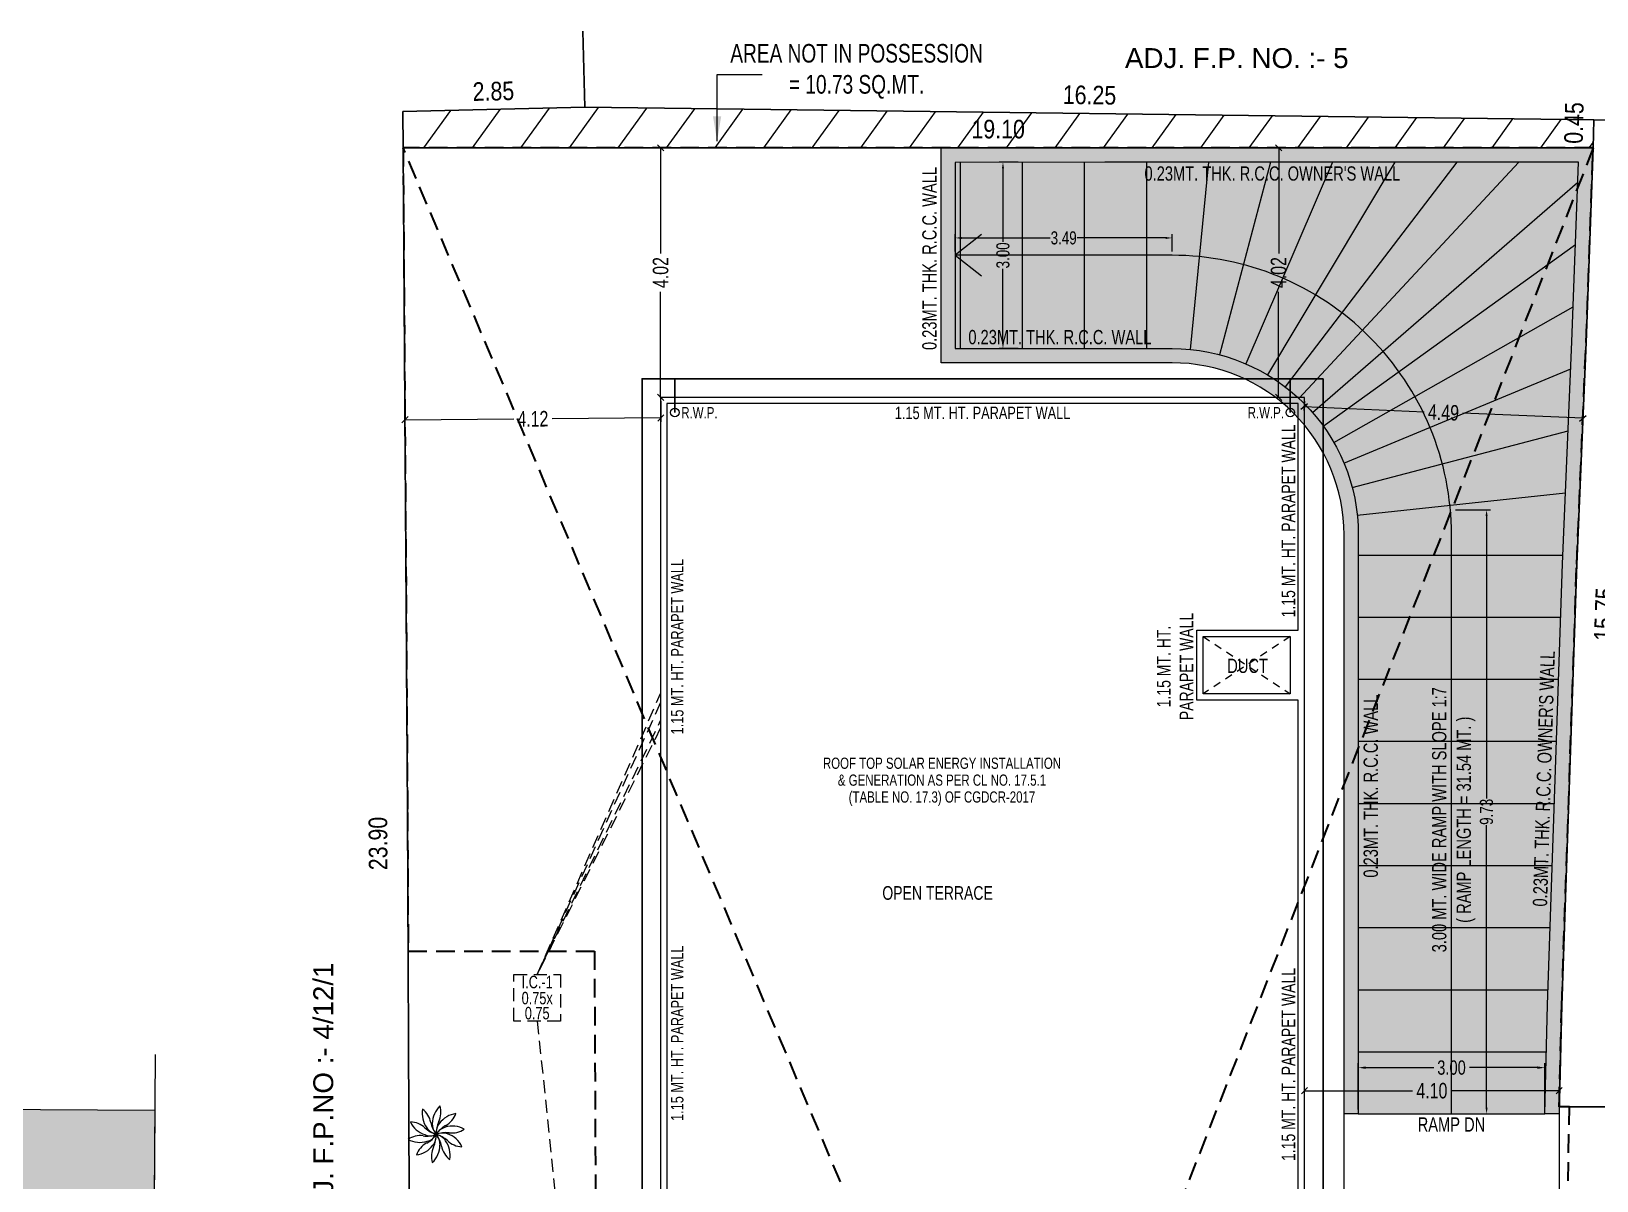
# Model space of a CAD drawing. Header units: millimetres. Extents: x 49 to 419, y 19 to 121.
# Drawn here: x 92.82 to 118.02, y 73.74 to 92.25 of the extents above; entities that cross this region are included whole.
import ezdxf
from ezdxf.enums import TextEntityAlignment as Align

# ---------------------------------------------------------------- set-up
doc = ezdxf.new("R2010")
doc.units = ezdxf.units.MM
doc.header["$MEASUREMENT"] = 0
doc.header["$PDMODE"] = 32
doc.header["$PDSIZE"] = 0.3
doc.linetypes.add('HIDDEN', pattern=[0.375, 0.25, -0.125])
for name, color, linetype, lineweight in [('A_BUILT UP', 1, 'Continuous', 35), ('A_DRAINGE', 1, 'Continuous', 40), ('F.P.LINE', 1, 'Continuous', 30), ('g-r.c.c', 5, 'Continuous', 30), ('K ENVIRONMENTAL MANAGEMENT', 5, 'Continuous', 5)]:
    doc.layers.add(name, color=color, linetype=linetype, lineweight=lineweight)
for name, color, linetype in [('A_DUCT', 2, 'HIDDEN'), ('A_MARGIN', 7, 'Continuous'), ('A_PARAPET', 4, 'Continuous'), ('A_RAMP', 7, 'Continuous'), ('A_ROAD', 73, 'Continuous'), ('A_TEXT', 7, 'Continuous'), ('A_TREE', 3, 'Continuous'), ('A_Wall', 7, 'Continuous'), ('F.P.NO.', 1, 'Continuous'), ('K DIM IN TO IN', 7, 'Continuous')]:
    doc.layers.add(name, color=color, linetype=linetype)
doc.styles.add('AAAAA', font='arial.ttf', dxfattribs={"width": 0.7})
doc.styles.add('ARIAL', font='arial.ttf')
doc.styles.add('Dinesh', font='swisscl.ttf')
doc.styles.add('ROMAND', font='swissc.ttf')
doc.styles.add('SWISS', font='swisscl.ttf')
doc.dimstyles.new('Dim', dxfattribs={"dimtxt": 0.21, "dimasz": 0.1, "dimexe": 0.0625, "dimexo": 0.0625, "dimgap": 9e-05, "dimtad": 0, "dimtoh": 1, "dimzin": 0, "dimdsep": 46, "dimtxsty": 'Dinesh', "dimcen": 0, "dimclrd": 256, "dimclre": 256, "dimclrt": 256, "dimadec": 0, "dimazin": 0, "dimtfac": 1, "dimtofl": 0, "dimtmove": 0, "dimatfit": 3, "dimfxl": 0, "dimtolj": 1, "dimtzin": 0, "dimlwd": -1, "dimarcsym": 1})
doc.dimstyles.new('PARKING', dxfattribs={"dimtxt": 0.5, "dimasz": 0.12, "dimexe": 0.1, "dimexo": 0, "dimgap": 0.1, "dimtad": 0, "dimzin": 0, "dimdsep": 46, "dimtxsty": 'AAAAA', "dimblk1": 'OBLIQUE', "dimblk2": 'OBLIQUE', "dimsah": 1, "dimcen": 0, "dimdle": 0.1, "dimse1": 1, "dimse2": 1, "dimsd1": 1, "dimsd2": 1, "dimclrd": 7, "dimclre": 7, "dimclrt": 7, "dimadec": 0, "dimazin": 0, "dimtfac": 1, "dimtix": 1, "dimtofl": 0, "dimtmove": 2, "dimatfit": 3, "dimldrblk": 'OBLIQUE', "dimfxl": 0.1, "dimtolj": 1, "dimtzin": 0, "dimarcsym": 0})
doc.dimstyles.new('S-100', dxfattribs={"dimtxt": 0.23, "dimasz": 0.12, "dimexe": 0.1, "dimexo": 0, "dimgap": 0.1, "dimtad": 0, "dimzin": 0, "dimdsep": 46, "dimtxsty": 'ROMAND', "dimblk1": 'OBLIQUE', "dimblk2": 'OBLIQUE', "dimsah": 1, "dimcen": 0, "dimdle": 0.1, "dimclrd": 7, "dimclre": 7, "dimclrt": 7, "dimadec": 0, "dimazin": 0, "dimtfac": 1, "dimtix": 1, "dimtofl": 0, "dimtmove": 2, "dimatfit": 3, "dimldrblk": 'OBLIQUE', "dimfxl": 0.1, "dimtolj": 1, "dimtzin": 0, "dimarcsym": 0})

# ---------------------------------------------------------------- blocks, each defined once
blk = doc.blocks.new('*D319')
at = {"layer": 'A_RAMP', "color": 7, "lineweight": -2, "transparency": 16777216}
for p, q in [((114.184, 74.888), (114.184, 75.632)), ((117.187, 74.888), (117.187, 75.632)), ((114.304, 75.562), (115.398, 75.562)), ((117.067, 75.562), (115.972, 75.562))]:
    blk.add_line(p, q, dxfattribs=at)
at = {"layer": 'A_RAMP', "color": 7, "transparency": 16777216}
for points in [[(114.304, 75.582), (114.304, 75.542), (114.184, 75.562)], [(117.067, 75.582), (117.067, 75.542), (117.187, 75.562)]]:
    blk.add_solid(points, dxfattribs=at)
at = {"layer": 'Defpoints', "color": 0, "transparency": 16777216}
for p in [(114.184, 75.562), (114.184, 74.818), (117.187, 74.818)]:
    blk.add_point(p, dxfattribs=at)
at = {"layer": 'A_RAMP', "color": 7, "transparency": 16777216, "insert": (115.685, 75.562), "char_height": 0.23, "attachment_point": 5, "style": 'Dinesh'}
blk.add_mtext('\\A1;3.00', dxfattribs=at)
blk = doc.blocks.new('_OBLIQUE')
at = {"color": 0, "linetype": 'ByBlock'}
blk.add_line((-0.5, -0.5), (0.5, 0.5), dxfattribs=at)
blk = doc.blocks.new('*D326')
at = {"layer": 'A_MARGIN', "lineweight": -2, "transparency": 16777216}
for p, q in [((98.83, 86.267), (98.833, 85.936)), ((102.951, 86.294), (102.953, 85.963))]:
    blk.add_line(p, q, dxfattribs=at)
at = {"layer": 'A_MARGIN', "transparency": 16777216}
for p, q in [((98.832, 85.998), (100.584, 86.01)), ((102.953, 86.026), (101.201, 86.014))]:
    blk.add_line(p, q, dxfattribs=at)
at = {"layer": 'Defpoints', "color": 0, "transparency": 16777216}
for p in [(98.83, 86.33), (102.95, 86.357), (98.832, 85.998)]:
    blk.add_point(p, dxfattribs=at)
at = {"layer": 'A_MARGIN', "transparency": 16777216, "xscale": 0.1, "yscale": 0.1, "zscale": 0.1}
for p, rotation in [((98.832, 85.998), 180.3809509495533), ((102.953, 86.026), 0.3809509495533536)]:
    blk.add_blockref('_OBLIQUE', p, dxfattribs=dict(at, rotation=rotation))
at = {"layer": 'A_MARGIN', "transparency": 16777216, "insert": (100.892, 86.012), "char_height": 0.25, "attachment_point": 5, "rotation": 0.381, "style": 'Dinesh'}
blk.add_mtext('\\A1;4.12', dxfattribs=at)
blk = doc.blocks.new('*D327')
at = {"layer": 'A_MARGIN', "lineweight": -2, "transparency": 16777216}
for p, q in [((113.256, 90.377), (112.839, 90.377)), ((113.255, 86.357), (112.839, 86.357))]:
    blk.add_line(p, q, dxfattribs=at)
at = {"layer": 'A_MARGIN', "transparency": 16777216}
for p, q in [((112.902, 90.377), (112.902, 88.676)), ((112.901, 86.357), (112.901, 88.058))]:
    blk.add_line(p, q, dxfattribs=at)
at = {"layer": 'Defpoints', "color": 0, "transparency": 16777216}
for p in [(112.902, 90.377), (113.318, 90.377), (113.318, 86.357)]:
    blk.add_point(p, dxfattribs=at)
at = {"layer": 'A_MARGIN', "transparency": 16777216, "xscale": 0.1, "yscale": 0.1, "zscale": 0.1}
for p, rotation in [((112.902, 90.377), 89.99233236811835), ((112.901, 86.357), 269.9923323681184)]:
    blk.add_blockref('_OBLIQUE', p, dxfattribs=dict(at, rotation=rotation))
at = {"layer": 'A_MARGIN', "transparency": 16777216, "insert": (112.901, 88.367), "char_height": 0.25, "attachment_point": 5, "rotation": 89.9923, "style": 'Dinesh'}
blk.add_mtext('\\A1;4.02', dxfattribs=at)
blk = doc.blocks.new('*D308')
at = {"layer": 'A_MARGIN', "lineweight": -2, "transparency": 16777216}
for p, q in [((113.315, 86.295), (113.309, 86.146)), ((117.804, 86.106), (117.798, 85.957))]:
    blk.add_line(p, q, dxfattribs=at)
at = {"layer": 'A_MARGIN', "transparency": 16777216}
for p, q in [((113.312, 86.208), (115.247, 86.127)), ((117.8, 86.02), (115.865, 86.101))]:
    blk.add_line(p, q, dxfattribs=at)
at = {"layer": 'Defpoints', "color": 0, "transparency": 16777216}
for p in [(113.318, 86.357), (117.8, 86.02), (117.806, 86.168)]:
    blk.add_point(p, dxfattribs=at)
at = {"layer": 'A_MARGIN', "transparency": 16777216, "xscale": 0.1, "yscale": 0.1, "zscale": 0.1}
for p, rotation in [((113.312, 86.208), 177.5944335352835), ((117.8, 86.02), 357.5944335352835)]:
    blk.add_blockref('_OBLIQUE', p, dxfattribs=dict(at, rotation=rotation))
at = {"layer": 'A_MARGIN', "transparency": 16777216, "insert": (115.556, 86.114), "char_height": 0.25, "attachment_point": 5, "rotation": 357.5944, "style": 'Dinesh'}
blk.add_mtext('\\A1;4.49', dxfattribs=at)
blk = doc.blocks.new('*D309')
at = {"layer": 'A_MARGIN', "lineweight": -2, "transparency": 16777216}
for p, q in [((113.318, 74.995), (113.318, 75.253)), ((117.419, 74.995), (117.419, 75.253))]:
    blk.add_line(p, q, dxfattribs=at)
at = {"layer": 'A_MARGIN', "transparency": 16777216}
for p, q in [((113.318, 75.19), (115.059, 75.19)), ((117.419, 75.19), (115.678, 75.19))]:
    blk.add_line(p, q, dxfattribs=at)
at = {"layer": 'Defpoints', "color": 0, "transparency": 16777216}
for p in [(113.318, 75.19), (113.318, 74.933), (117.419, 74.933)]:
    blk.add_point(p, dxfattribs=at)
at = {"layer": 'A_MARGIN', "transparency": 16777216, "xscale": 0.1, "yscale": 0.1, "zscale": 0.1, "rotation": 180}
blk.add_blockref('_OBLIQUE', (113.318, 75.19), dxfattribs=at)
at = {"layer": 'A_MARGIN', "transparency": 16777216, "xscale": 0.1, "yscale": 0.1, "zscale": 0.1}
blk.add_blockref('_OBLIQUE', (117.419, 75.19), dxfattribs=at)
at = {"layer": 'A_MARGIN', "transparency": 16777216, "insert": (115.369, 75.19), "char_height": 0.25, "attachment_point": 5, "style": 'Dinesh'}
blk.add_mtext('\\A1;4.10', dxfattribs=at)
blk = doc.blocks.new('*D329')
at = {"layer": 'Defpoints', "color": 0, "transparency": 16777216}
for p in [(101.732, 91.325), (101.728, 91.029), (117.977, 90.827)]:
    blk.add_point(p, dxfattribs=at)
at = {"layer": 'K DIM IN TO IN', "color": 7, "lineweight": -3, "transparency": 16777216, "insert": (109.856, 91.225), "char_height": 0.3, "attachment_point": 5, "rotation": 359.2892, "style": 'ROMAND'}
blk.add_mtext('\\A1;16.25', dxfattribs=at)
blk = doc.blocks.new('*D330')
at = {"layer": 'Defpoints', "color": 0, "transparency": 16777216}
for p in [(101.721, 91.322), (101.728, 91.029), (98.8, 90.959)]:
    blk.add_point(p, dxfattribs=at)
at = {"layer": 'K DIM IN TO IN', "color": 7, "lineweight": -3, "transparency": 16777216, "insert": (100.257, 91.287), "char_height": 0.3, "attachment_point": 5, "rotation": 1.3585, "style": 'ROMAND'}
blk.add_mtext('\\A1;2.85', dxfattribs=at)
blk = doc.blocks.new('*D331')
at = {"layer": 'Defpoints', "color": 0, "transparency": 16777216}
for p in [(117.967, 90.676), (98.803, 90.375), (117.967, 90.376)]:
    blk.add_point(p, dxfattribs=at)
at = {"layer": 'K DIM IN TO IN', "color": 7, "lineweight": -3, "transparency": 16777216, "insert": (108.385, 90.676), "char_height": 0.3, "attachment_point": 5, "rotation": 0.0018, "style": 'ROMAND'}
blk.add_mtext('\\A1;19.10', dxfattribs=at)
blk = doc.blocks.new('*D310')
at = {"layer": 'Defpoints', "color": 0, "transparency": 16777216}
for p in [(117.659, 90.835), (117.977, 90.827), (117.967, 90.376)]:
    blk.add_point(p, dxfattribs=at)
at = {"layer": 'K DIM IN TO IN', "color": 7, "lineweight": -3, "transparency": 16777216, "insert": (117.658, 90.777), "char_height": 0.3, "attachment_point": 5, "rotation": 88.6874, "style": 'ROMAND'}
blk.add_mtext('\\A1;0.45', dxfattribs=at)
blk = doc.blocks.new('*D311')
at = {"layer": 'Defpoints', "color": 0, "transparency": 16777216}
for p in [(98.338, 90.957), (98.8, 90.959), (98.928, 67.389)]:
    blk.add_point(p, dxfattribs=at)
at = {"layer": 'K DIM IN TO IN', "color": 7, "lineweight": -3, "transparency": 16777216, "insert": (98.401, 79.172), "char_height": 0.3, "attachment_point": 5, "rotation": 90.3109, "style": 'ROMAND'}
blk.add_mtext('\\A1;23.90', dxfattribs=at)
blk = doc.blocks.new('*D316')
at = {"layer": 'Defpoints', "color": 0, "transparency": 16777216}
for p in [(117.42, 75.416), (117.419, 74.933), (120.583, 74.93)]:
    blk.add_point(p, dxfattribs=at)
at = {"layer": 'K DIM IN TO IN', "color": 7, "lineweight": -3, "transparency": 16777216, "insert": (119.002, 75.415), "char_height": 0.3, "attachment_point": 5, "rotation": 359.9441, "style": 'ROMAND'}
blk.add_mtext('\\A1;3.30', dxfattribs=at)
blk = doc.blocks.new('*D317')
at = {"layer": 'Defpoints', "color": 0, "transparency": 16777216}
for p in [(117.977, 90.827), (118.423, 90.812), (117.419, 74.933)]:
    blk.add_point(p, dxfattribs=at)
at = {"layer": 'K DIM IN TO IN', "color": 7, "lineweight": -3, "transparency": 16777216, "insert": (118.144, 82.865), "char_height": 0.3, "attachment_point": 5, "rotation": 87.9909, "style": 'ROMAND'}
blk.add_mtext('\\A1;15.75', dxfattribs=at)
blk = doc.blocks.new('TR1')
at = {"layer": 'A_TREE', "color": 3}
for centre, major_axis, ratio, start_param, end_param in [((0.164, 0.331), (-0.275, 0.275), 1, 0.593429, 1.408456), ((-0.437, 0.125), (0.252, 0.252), 1, 5.678939, 6.405426), ((0.327, 0.171), (0.275, 0.275), 1, 1.535907, 2.350934), ((-0.28, 0.358), (-0.252, 0.252), 1, 3.479825, 4.206311), ((0.366, -0.054), (-0.275, 0.275), 1, -0.663208, 0.151819), ((-0.016, 0.454), (-0.252, 0.252), 1, 2.851506, 3.577993), ((-0.062, 0.364), (-0.275, 0.275), 1, 1.221748, 2.036774), ((-0.427, -0.156), (0.252, 0.252), 1, 0.024073, 0.750559), ((-0.159, 0.459), (-0.057, 0.486), 0.873487, 2.895567, 3.387619), ((-0.097, 0.171), (-0.139, 0.139), 1, 1.897512, 2.87092), ((0.141, 0.465), (0.343, 0.343), 1, 3.19977, 3.631619), ((-0.398, 0.278), (-0.333, 0.36), 0.832217, 2.883887, 3.399298), ((0.022, 0.196), (-0.186, 0.128), 0.843066, 1.151175, 1.990417), ((-0.179, 0.082), (0.139, 0.139), 1, 4.096627, 5.070035), ((0.387, 0.293), (-0.343, 0.343), 1, 1.000655, 1.432504), ((0.133, 0.145), (-0.076, 0.213), 0.843066, 1.151175, 1.990418), ((-0.193, -0.039), (0.062, 0.212), 0.867457, 4.282055, 5.142723), ((-0.485, -0.009), (-0.343, 0.343), 1, 3.513929, 3.945778), ((0.193, 0.039), (0.062, 0.212), 0.867457, 1.140463, 2.00113), ((0.485, 0.009), (-0.343, 0.343), 1, 0.372336, 0.804186), ((0.398, -0.278), (-0.343, 0.343), 1, -0.255982, 0.175867), ((0.179, -0.082), (0.17, 0.131), 0.894922, 1.128525, 2.013068), ((0.159, -0.459), (0.343, 0.343), 1, 0.686496, 1.118345), ((0.097, -0.171), (0.226, 0.006), 0.843066, 1.151175, 1.990417), ((-0.141, -0.465), (0.343, 0.343), 1, 0.058177, 0.490026), ((-0.387, -0.293), (0.343, 0.343), 1, 5.713044, 6.144893), ((-0.022, -0.196), (-0.186, 0.128), 0.843066, 4.292768, 5.13201), ((-0.133, -0.145), (-0.076, 0.213), 0.843066, 4.292768, 5.13201), ((0.264, -0.258), (-0.275, 0.275), 1, -1.291527, -0.4765), ((0.062, -0.364), (-0.275, 0.275), 1, 4.36334, 5.178367), ((0.254, 0.377), (0.252, 0.252), 1, 3.793984, 4.52047), ((-0.254, -0.377), (-0.252, 0.252), 1, -0.918405, -0.191919), ((-0.264, 0.258), (-0.275, 0.275), 1, 1.850066, 2.665093), ((0.016, -0.454), (0.252, 0.252), 1, 1.28071, 2.007196), ((-0.366, 0.054), (-0.275, 0.275), 1, 2.478385, 3.293411), ((0.28, -0.358), (-0.252, 0.252), 1, 0.338232, 1.064718), ((-0.327, -0.171), (-0.275, 0.275), 1, 3.106703, 3.92173), ((0.437, -0.125), (-0.252, 0.252), 1, 0.96655, 1.693037), ((-0.164, -0.331), (-0.275, 0.275), 1, 3.735022, 4.550049), ((0.427, 0.156), (0.252, 0.252), 1, 3.165665, 3.892152)]:
    blk.add_ellipse(centre, major_axis=major_axis, ratio=ratio, start_param=start_param, end_param=end_param, dxfattribs=at)
blk = doc.blocks.new('*D307')
at = {"layer": 'A_MARGIN', "transparency": 16777216}
for p, q in [((102.95, 90.376), (102.95, 88.675)), ((102.95, 86.357), (102.95, 88.058))]:
    blk.add_line(p, q, dxfattribs=at)
at = {"layer": 'Defpoints', "color": 0, "transparency": 16777216}
for p in [(102.95, 90.376), (102.95, 90.376), (102.95, 86.357)]:
    blk.add_point(p, dxfattribs=at)
at = {"layer": 'A_MARGIN', "transparency": 16777216, "xscale": 0.1, "yscale": 0.1, "zscale": 0.1}
for p, rotation in [((102.95, 90.376), 90), ((102.95, 86.357), 270)]:
    blk.add_blockref('_OBLIQUE', p, dxfattribs=dict(at, rotation=rotation))
at = {"layer": 'A_MARGIN', "transparency": 16777216, "insert": (102.95, 88.367), "char_height": 0.25, "attachment_point": 5, "rotation": 90, "style": 'Dinesh'}
blk.add_mtext('\\A1;4.02', dxfattribs=at)
blk = doc.blocks.new('*D303')
at = {"layer": 'A_RAMP', "lineweight": -2, "transparency": 16777216}
for p, q in [((115.748, 84.546), (116.312, 84.546)), ((115.748, 74.818), (116.312, 74.818))]:
    blk.add_line(p, q, dxfattribs=at)
at = {"layer": 'A_RAMP', "transparency": 16777216}
for p, q in [((116.249, 84.446), (116.249, 79.899)), ((116.249, 74.918), (116.249, 79.465))]:
    blk.add_line(p, q, dxfattribs=at)
for points in [[(116.233, 84.446), (116.266, 84.446), (116.249, 84.546)], [(116.233, 74.918), (116.266, 74.918), (116.249, 74.818)]]:
    blk.add_solid(points, dxfattribs=at)
at = {"layer": 'Defpoints', "color": 0, "transparency": 16777216}
for p in [(115.685, 84.546), (115.685, 74.818), (116.249, 74.818)]:
    blk.add_point(p, dxfattribs=at)
at = {"layer": 'A_RAMP', "transparency": 16777216, "insert": (116.249, 79.682), "char_height": 0.21, "attachment_point": 5, "rotation": 90, "style": 'Dinesh'}
blk.add_mtext('\\A1;9.73', dxfattribs=at)
blk = doc.blocks.new('*D305')
at = {"layer": 'A_RAMP', "lineweight": -2, "transparency": 16777216}
for p, q in [((107.695, 88.709), (107.695, 88.987)), ((111.184, 88.709), (111.184, 88.987))]:
    blk.add_line(p, q, dxfattribs=at)
at = {"layer": 'A_RAMP', "transparency": 16777216}
for p, q in [((107.795, 88.925), (109.223, 88.925)), ((111.084, 88.925), (109.656, 88.925))]:
    blk.add_line(p, q, dxfattribs=at)
for points in [[(107.795, 88.941), (107.795, 88.908), (107.695, 88.925)], [(111.084, 88.941), (111.084, 88.908), (111.184, 88.925)]]:
    blk.add_solid(points, dxfattribs=at)
at = {"layer": 'Defpoints', "color": 0, "transparency": 16777216}
for p in [(107.695, 88.925), (107.695, 88.646), (111.184, 88.646)]:
    blk.add_point(p, dxfattribs=at)
at = {"layer": 'A_RAMP', "transparency": 16777216, "insert": (109.44, 88.925), "char_height": 0.21, "attachment_point": 5, "style": 'Dinesh'}
blk.add_mtext('\\A1;3.49', dxfattribs=at)
blk = doc.blocks.new('*D306')
at = {"layer": 'A_RAMP', "lineweight": -2, "transparency": 16777216}
for p, q in [((108.709, 90.144), (108.4, 90.144)), ((108.709, 87.144), (108.4, 87.144))]:
    blk.add_line(p, q, dxfattribs=at)
at = {"layer": 'A_RAMP', "transparency": 16777216}
for p, q in [((108.462, 90.044), (108.462, 88.861)), ((108.462, 87.244), (108.462, 88.428))]:
    blk.add_line(p, q, dxfattribs=at)
for points in [[(108.445, 90.044), (108.479, 90.044), (108.462, 90.144)], [(108.445, 87.244), (108.479, 87.244), (108.462, 87.144)]]:
    blk.add_solid(points, dxfattribs=at)
at = {"layer": 'Defpoints', "color": 0, "transparency": 16777216}
for p in [(108.462, 90.144), (108.771, 90.144), (108.771, 87.144)]:
    blk.add_point(p, dxfattribs=at)
at = {"layer": 'A_RAMP', "transparency": 16777216, "insert": (108.462, 88.644), "char_height": 0.21, "attachment_point": 5, "rotation": 90, "style": 'Dinesh'}
blk.add_mtext('\\A1;3.00', dxfattribs=at)
blk = doc.blocks.new('A$C8047e3b8')
at = {"layer": 'A_DUCT', "color": 7, "ltscale": 0.5}
for points in [[(8.232, 12.9), (6.829, 11.975)], [(6.829, 12.9), (8.232, 11.975)]]:
    blk.add_lwpolyline(points, dxfattribs=at)
at = {"layer": 'A_PARAPET', "color": 7}
for points in [[(8.462, 1.233), (8.462, 16.75), (-1.906, 16.75), (-1.906, 1.002), (-0.23, 1.002)], [(8.362, 1.233), (8.362, 11.875), (6.729, 11.875), (6.729, 13), (8.362, 13), (8.362, 16.65), (-1.806, 16.65), (-1.806, 1.102), (-0.23, 1.102)]]:
    blk.add_lwpolyline(points, dxfattribs=at)
blk.add_lwpolyline([(6.829, 12.9), (8.232, 12.9), (8.232, 11.975), (6.829, 11.975)], close=True, dxfattribs=at)
at = {"layer": 'A_TEXT', "color": 7, "lineweight": -3}
for centre in [(-1.676, 16.505), (-1.676, 16.505), (8.233, 16.505), (8.233, 16.505)]:
    blk.add_circle(centre, 0.0693, dxfattribs=at)
at = {"layer": 'A_TEXT', "color": 7, "lineweight": -3, "style": 'SWISS'}
for p in [(-1.574, 16.414), (-1.574, 16.414), (7.547, 16.414), (7.547, 16.414)]:
    blk.add_text('R.W.P.', height=0.18, dxfattribs=at).set_placement(p)
at = {"layer": 'A_TEXT', "color": 7, "lineweight": -3, "attachment_point": 5}
for s, insert, char_height, width, style in [('1.15 MT. HT. PARAPET WALL', (3.278, 16.499), 0.2, 3.32715, 'Dinesh'), ('OPEN TERRACE', (2.553, 8.767), 0.22, 2.07576, 'SWISS')]:
    blk.add_mtext(s, dxfattribs=dict(at, insert=insert, char_height=char_height, width=width, style=style))
at = {"layer": 'A_TEXT', "color": 7, "lineweight": -3, "attachment_point": 5, "rotation": 90, "style": 'Dinesh'}
for s, insert, char_height, width in [('1.15 MT. HT. PARAPET WALL', (8.203, 14.76), 0.22, 3.32715), ('1.15 MT. HT. PARAPET WALL', (-1.638, 12.735), 0.2, 3.32715), ('1.15 MT. HT. \\PPARAPET WALL', (6.378, 12.416), 0.22, 2), ('1.15 MT. HT. PARAPET WALL', (-1.638, 6.509), 0.2, 3.32715), ('1.15 MT. HT. PARAPET WALL', (8.203, 6.006), 0.22, 3.32715)]:
    blk.add_mtext(s, dxfattribs=dict(at, insert=insert, char_height=char_height, width=width))
at = {"layer": 'A_TEXT', "insert": (7.545, 12.425), "char_height": 0.23, "width": 0.65449, "attachment_point": 5, "style": 'SWISS'}
blk.add_mtext('DUCT', dxfattribs=at)
at = {"layer": 'A_TEXT', "insert": (2.624, 10.559), "char_height": 0.18, "width": 3.70003, "attachment_point": 5, "line_spacing_factor": 0.905764, "style": 'SWISS'}
blk.add_mtext('ROOF TOP SOLAR ENERGY INSTALLATION\\P& GENERATION AS PER CL NO. 17.5.1\\P(TABLE NO. 17.3) OF CGDCR-2017', dxfattribs=at)

msp = doc.modelspace()

# ---------------------------------------------------------------- hatches: boundary and pattern name
at = {"ltscale": 4}
h = msp.add_hatch(dxfattribs=at)
h.set_pattern_fill('ANSI31', scale=0.2, angle=189.3063)
h.set_pattern_definition([(234.30626, (1189.0795, -772.6788), (0.51571354, -0.3704923), [])])
h.paths.add_polyline_path([(117.967, 90.376), (117.977, 90.827), (101.728, 91.029), (98.8, 90.959), (98.803, 90.375)])
at = {"layer": 'A_ROAD'}
h = msp.add_hatch(color=256, dxfattribs=at)
h.dxf.hatch_style = 1
edge = h.paths.add_edge_path()
edge.add_line((117.472, 83.678), (117.622, 87.25))
edge.add_line((117.622, 87.25), (117.728, 90.146))
edge.add_line((117.728, 90.146), (110.101, 90.147))
edge.add_line((110.101, 90.147), (107.695, 90.142))
edge.add_line((107.695, 90.142), (107.695, 87.144))
edge.add_line((107.695, 87.144), (111.184, 87.144))
edge.add_arc((111.184, 84.144), 3, 0, 90, ccw=False)
edge.add_line((114.184, 84.144), (114.184, 74.818))
edge.add_line((114.184, 74.818), (117.187, 74.818))
edge.add_line((117.187, 74.818), (117.23, 76.572))
edge.add_line((117.23, 76.572), (117.472, 83.678))
h = msp.add_hatch(color=256, dxfattribs=at)
h.dxf.hatch_style = 1
h.paths.add_polyline_path([(94.743, 65.877), (94.768, 69.631), (94.013, 69.637), (95.534, 71.117), (94.778, 71.121), (94.803, 74.874), (85.59, 74.93), (85.42, 65.937)])
at = {"layer": 'A_Wall'}
h = msp.add_hatch(color=256, dxfattribs=at)
h.dxf.hatch_style = 1
edge = h.paths.add_edge_path()
edge.add_line((107.695, 87.144), (111.184, 87.144))
edge.add_arc((111.184, 84.144), 3, 0, 90, ccw=False)
edge.add_line((114.184, 84.144), (114.184, 74.818))
edge.add_line((114.184, 74.818), (113.954, 74.818))
edge.add_line((113.954, 74.818), (113.954, 84.144))
edge.add_arc((111.184, 84.144), 2.77, 0, 90)
edge.add_line((111.184, 86.914), (107.465, 86.914))
edge.add_line((107.465, 86.914), (107.465, 90.371))
edge.add_line((107.465, 90.371), (110.101, 90.377))
edge.add_line((110.101, 90.377), (117.967, 90.376))
edge.add_line((117.967, 90.376), (117.851, 87.241))
edge.add_line((117.851, 87.241), (117.701, 83.669))
edge.add_line((117.701, 83.669), (117.46, 76.566))
edge.add_line((117.46, 76.566), (117.417, 74.818))
edge.add_line((117.417, 74.818), (117.187, 74.818))
edge.add_line((117.187, 74.818), (117.23, 76.572))
edge.add_line((117.23, 76.572), (117.472, 83.678))
edge.add_line((117.472, 83.678), (117.622, 87.25))
edge.add_line((117.622, 87.25), (117.728, 90.146))
edge.add_line((117.728, 90.146), (110.101, 90.147))
edge.add_line((110.101, 90.147), (107.695, 90.142))
edge.add_line((107.695, 90.142), (107.695, 87.144))

# ---------------------------------------------------------------- linework, layer by layer
at = {"layer": 'A_BUILT UP', "color": 7, "linetype": 'HIDDEN', "ltscale": 1.2}
for p, q in [((117.063, 47.195), (98.803, 90.376)), ((117.967, 90.376), (103.375, 53.1))]:
    msp.add_line(p, q, dxfattribs=at)
msp.add_lwpolyline([(117.063, 47.195), (117.583, 74.933), (117.419, 74.933), (117.46, 76.566), (117.701, 83.669), (117.851, 87.241), (117.967, 90.376), (98.803, 90.376), (98.874, 79.672), (98.884, 77.44), (101.884, 77.44), (101.915, 70.328), (103.66, 70.291), (103.375, 53.1)], close=True, dxfattribs=at)
at = {"layer": 'A_DRAINGE', "linetype": 'HIDDEN', "lineweight": -3, "ltscale": 0.85}
for p, q in [((100.962, 77.063), (102.95, 81.588)), ((102.95, 81.443), (100.962, 77.063)), ((100.962, 77.063), (102.95, 81.152)), ((102.95, 81.034), (100.962, 77.063)), ((100.962, 76.313), (102.012, 66.249))]:
    msp.add_line(p, q, dxfattribs=at)
msp.add_lwpolyline([(100.587, 77.063), (101.337, 77.063), (101.337, 76.313), (100.587, 76.313)], close=True, dxfattribs=at)
at = {"layer": 'A_RAMP'}
for p, q in [((107.771, 90.142), (107.771, 87.144)), ((108.771, 90.144), (108.771, 87.144)), ((109.771, 90.146), (109.771, 87.144)), ((110.771, 90.147), (110.771, 87.144)), ((111.771, 90.147), (111.476, 87.13)), ((112.771, 90.147), (111.951, 87.044)), ((113.771, 90.147), (112.371, 86.899)), ((114.771, 90.146), (112.723, 86.719)), ((115.771, 90.146), (113.006, 86.528)), ((116.771, 90.146), (113.228, 86.34)), ((113.449, 86.112), (117.716, 89.818)), ((113.619, 85.896), (117.679, 88.818)), ((113.791, 85.628), (117.643, 87.818)), ((113.953, 85.298), (117.604, 86.818)), ((114.085, 84.906), (117.561, 85.818)), ((114.167, 84.462), (117.519, 84.818)), ((114.184, 83.818), (117.477, 83.818)), ((114.184, 82.818), (117.442, 82.818)), ((114.184, 81.818), (117.408, 81.818)), ((114.184, 80.818), (117.374, 80.818)), ((114.184, 79.818), (117.34, 79.818)), ((114.184, 78.818), (117.306, 78.818)), ((114.184, 77.818), (117.273, 77.818)), ((114.184, 76.818), (117.239, 76.818)), ((114.184, 75.818), (117.211, 75.818)), ((114.184, 74.818), (117.187, 74.818))]:
    msp.add_line(p, q, dxfattribs=at)
msp.add_lwpolyline([(108.115, 88.979), (107.695, 88.646), (108.115, 88.313)], dxfattribs=at)
msp.add_lwpolyline([(115.684, 74.818), (115.684, 84.146, 0.414214), (111.184, 88.646), (107.695, 88.646)], format="xyb", dxfattribs=at)
at = {"layer": 'A_RAMP', "flags": 128}
msp.add_lwpolyline([(117.417, 74.818), (117.417, 70.839), (113.954, 70.839), (113.954, 74.818)], dxfattribs=at)
at = {"layer": 'A_ROAD', "color": 7}
msp.add_lwpolyline([(94.809, 75.776), (94.778, 71.121), (95.534, 71.117), (94.013, 69.637), (94.768, 69.632), (94.737, 64.977)], dxfattribs=at)
msp.add_lwpolyline([(94.803, 74.876), (94.778, 71.121), (95.534, 71.117), (94.013, 69.637), (94.768, 69.631), (94.743, 65.877), (85.42, 65.937), (85.59, 74.93)], close=True, dxfattribs=at)
at = {"layer": 'A_Wall'}
msp.add_lwpolyline([(107.695, 87.144), (111.184, 87.144, -0.414214), (114.184, 84.144), (114.184, 74.818), (113.954, 74.818), (113.954, 84.144, 0.414214), (111.184, 86.914), (107.465, 86.914), (107.465, 90.371), (110.101, 90.377), (117.967, 90.376), (117.851, 87.241), (117.701, 83.669), (117.46, 76.566), (117.417, 74.818), (117.187, 74.818), (117.23, 76.572), (117.472, 83.678), (117.622, 87.25), (117.728, 90.146), (110.101, 90.147), (107.695, 90.142)], format="xyb", close=True, dxfattribs=at)
at = {"layer": 'F.P.LINE', "color": 7, "lineweight": 30, "ltscale": 5}
for p, q in [((101.696, 92.253), (101.728, 91.029)), ((120.885, 90.791), (117.977, 90.827))]:
    msp.add_line(p, q, dxfattribs=at)
at = {"layer": 'F.P.LINE', "color": 7, "ltscale": 5}
for points in [[(117.967, 90.376), (117.977, 90.827), (101.728, 91.029), (98.8, 90.959), (98.803, 90.375)], [(98.928, 67.389), (100.627, 67.354), (100.555, 60.885), (100.253, 47.911), (108.691, 44.264), (120.039, 39.378), (119.997, 43.409), (120.178, 53.591), (120.583, 74.93), (117.419, 74.933), (117.46, 76.566), (117.701, 83.669), (117.851, 87.241), (117.967, 90.376), (98.803, 90.376), (98.874, 79.672)]]:
    msp.add_lwpolyline(points, close=True, dxfattribs=at)
at = {"layer": 'K ENVIRONMENTAL MANAGEMENT', "color": 5, "linetype": 'Continuous', "lineweight": 30}
for p, q in [((103.18, 86.112, -0.001), (103.18, 86.657)), ((113.089, 86.112, -0.001), (113.089, 86.657))]:
    msp.add_line(p, q, dxfattribs=at)
msp.add_lwpolyline([(113.618, 86.657), (102.65, 86.657), (102.65, 70.309), (104.326, 70.309), (104.325, 52.363), (116.37, 47.167), (116.37, 69.839, 0.414214), (115.07, 71.139), (113.618, 71.139)], format="xyb", close=True, dxfattribs=at)

# ---------------------------------------------------------------- block references
at = {"color": 6}
msp.add_blockref('TR1', (99.335, 74.489), dxfattribs=at)
at = {"layer": 'g-r.c.c', "color": 6}
msp.add_blockref('A$C8047e3b8', (104.856, 69.607, -0.001), dxfattribs=at)

# ---------------------------------------------------------------- texts
at = {"layer": 'A_DRAINGE', "linetype": 'HIDDEN', "lineweight": -3, "ltscale": 0.85, "style": 'Dinesh'}
for s, p in [('I.C.-1', (100.962, 76.841)), ('0.75x', (100.962, 76.582)), ('0.75', (100.962, 76.34))]:
    msp.add_text(s, height=0.2, dxfattribs=at).set_placement(p, align=Align.CENTER)
at = {"layer": 'A_RAMP', "style": 'Dinesh'}
for s, rotation, p in [('0.23MT. THK. R.C.C. WALL', 90, (107.393, 87.12)), ("0.23MT. THK. R.C.C. OWNER'S WALL", 88.2369, (117.223, 78.154)), ('0.23MT. THK. R.C.C. WALL', 90, (114.499, 78.622))]:
    msp.add_text(s, height=0.23, rotation=rotation, dxfattribs=at).set_placement(p)
for s, p in [("0.23MT. THK. R.C.C. OWNER'S WALL", (110.741, 89.848)), ('0.23MT. THK. R.C.C. WALL', (107.905, 87.213))]:
    msp.add_text(s, height=0.23, dxfattribs=at).set_placement(p)
at = {"layer": 'A_RAMP', "lineweight": 30, "insert": (115.719, 79.555), "char_height": 0.23, "width": 4.73864, "attachment_point": 5, "rotation": 90, "line_spacing_factor": 1.03024, "style": 'Dinesh'}
msp.add_mtext('3.00 MT. WIDE RAMP WITH SLOPE 1:7\\P( RAMP LENGTH = 31.54 MT. )', dxfattribs=at)
at = {"layer": 'A_TEXT', "attachment_point": 5}
for s, insert, char_height, width, style in [('AREA NOT IN POSSESSION\\P= 10.73 SQ.MT.', (106.105, 91.608), 0.3, 4.24356, 'Dinesh'), ('RAMP DN', (115.684, 74.647), 0.23, 1.10562, 'SWISS')]:
    msp.add_mtext(s, dxfattribs=dict(at, insert=insert, char_height=char_height, width=width, style=style))
at = {"layer": 'F.P.NO.', "style": 'ARIAL'}
msp.add_text('ADJ. F.P. NO. :- 5', height=0.32, dxfattribs=at).set_placement((112.227, 91.662), align=Align.CENTER)
msp.add_text('ADJ. F.P.NO :- 4/12/1', height=0.32, rotation=90, dxfattribs=at).set_placement((97.677, 75.082), align=Align.CENTER)

# ---------------------------------------------------------------- dimensions: what is measured, and where the dimension line sits
at = {"layer": 'A_MARGIN'}
for p1, p2, distance, picture, middle in [((102.95, 86.357), (102.95, 90.376), 0, '*D307', (102.95, 88.367)), ((113.318, 86.357), (113.318, 90.377), 0.417, '*D327', (112.901, 88.367)), ((102.95, 86.357), (98.83, 86.33), 0.331, '*D326', (100.892, 86.012)), ((113.318, 86.357), (117.806, 86.168), -0.149, '*D308', (115.556, 86.114)), ((117.419, 74.933), (113.318, 74.933), -0.257, '*D309', (115.369, 75.19))]:
    dim = msp.add_aligned_dim(p1=p1, p2=p2, distance=distance, dimstyle='Dim', override={"dimtxt": 0.25, "dimgap": 0.05, "dimblk1": 'OBLIQUE', "dimblk2": 'OBLIQUE', "dimsah": 1}, dxfattribs=at)
    dim.commit()
    dim.dimension.update_dxf_attribs({"geometry": picture, "text_midpoint": middle})
at = {"layer": 'A_RAMP'}
for p1, p2, distance, picture, middle in [((108.771, 87.144), (108.771, 90.144), 0.309, '*D306', (108.462, 88.644)), ((111.184, 88.646), (107.695, 88.646), -0.278, '*D305', (109.44, 88.925)), ((115.685, 84.546), (115.685, 74.818), 0.564, '*D303', (116.249, 79.682))]:
    dim = msp.add_aligned_dim(p1=p1, p2=p2, distance=distance, dimstyle='Dim', dxfattribs=at)
    dim.commit()
    dim.dimension.update_dxf_attribs({"geometry": picture, "text_midpoint": middle})
at = {"layer": 'A_RAMP', "color": 7}
dim = msp.add_linear_dim(base=(114.184, 75.562), p1=(117.187, 74.818), p2=(114.184, 74.818), dimstyle='S-100', override={"dimexe": 0.07, "dimexo": 0.07, "dimgap": 0.05, "dimtxsty": 'Dinesh'}, dxfattribs=at)
dim.commit()
dim.dimension.update_dxf_attribs({"geometry": '*D319', "text_midpoint": (115.685, 75.562)})
at = {"layer": 'K DIM IN TO IN', "lineweight": -3}
for p1, p2, distance, text, picture, middle in [((98.8, 90.959), (101.728, 91.029), 0.293, '2.85', '*D330', (100.257, 91.287)), ((98.928, 67.389), (98.8, 90.959), 0.462, '23.90', '*D311', (98.401, 79.172)), ((98.803, 90.375), (117.967, 90.376), 0.3, '19.10', '*D331', (108.385, 90.676)), ((117.419, 74.933), (117.977, 90.827), -0.446, '15.75', '*D317', (118.144, 82.865)), ((120.583, 74.93), (117.419, 74.933), -0.483, '3.30', '*D316', (119.002, 75.415))]:
    dim = msp.add_aligned_dim(p1=p1, p2=p2, distance=distance, text=text, dimstyle='PARKING', override={"dimtxt": 0.3, "dimgap": 0.05, "dimtxsty": 'ROMAND', "dimfxl": 0.2, "dimarcsym": 1}, dxfattribs=at)
    dim.commit()
    dim.dimension.update_dxf_attribs({"geometry": picture, "text_midpoint": middle})
dim = msp.add_aligned_dim(p1=(117.977, 90.827), p2=(101.728, 91.029), distance=-0.297, dimstyle='PARKING', override={"dimtxt": 0.3, "dimgap": 0.05, "dimtxsty": 'ROMAND', "dimfxl": 0.2, "dimarcsym": 1}, dxfattribs=at)
dim.commit()
dim.dimension.update_dxf_attribs({"geometry": '*D329', "text_midpoint": (109.856, 91.225)})
dim = msp.add_linear_dim(base=(117.659, 90.835), p1=(117.967, 90.376), p2=(117.977, 90.827), angle=88.6874, dimstyle='PARKING', override={"dimtxt": 0.3, "dimgap": 0.05, "dimtxsty": 'ROMAND', "dimfxl": 0.2, "dimarcsym": 1}, dxfattribs=at)
dim.commit()
dim.dimension.update_dxf_attribs({"geometry": '*D310', "text_midpoint": (117.658, 90.777), "dimtype": 161})

# ---------------------------------------------------------------- leaders
at = {"layer": 'A_TEXT'}
msp.add_leader([(103.859, 90.483), (103.859, 91.559), (104.583, 91.559)], dimstyle='Dim', override={"dimasz": 0.4, "dimgap": 9e-05, "dimtad": 0, "dimtxsty": 'Dinesh'}, dxfattribs=at)

doc.saveas('drawing.dxf')
